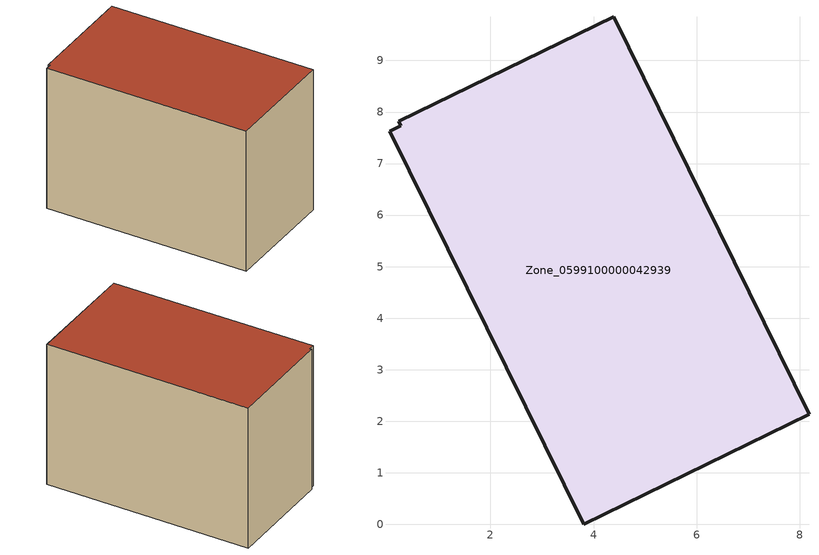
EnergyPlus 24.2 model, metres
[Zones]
Zone_0599100000042939
 floor ground (C_G): 0.04,7.63 0.26,7.74 0.22,7.82 4.39,9.85 8.18,2.13 3.81,0 z0
 wall outside (C_F): 8.18,2.13 4.39,9.85 0.22,7.82 0.26,7.74 0.04,7.63 3.81,0 8.18,2.13 z0:6.13
 roof outside (C_R): 0.26,7.74 0.04,7.63 3.81,0 8.18,2.13 4.39,9.85 0.22,7.82 z6.13
[BUILDING]
Pand.0599100000042939: North Axis=0; Terrain=City; Loads Convergence Tolerance Value=0.04; Temperature Convergence Tolerance Value=0.4; Solar Distribution=FullExterior; Maximum Number of Warmup Days=25; Minimum Number of Warmup Days=1
[Site:Location]
Rotterdam.The.Hague.AP_ZH_NLD Design_Conditions: Latitude=51.96; Longitude=4.45; Time Zone=1; Elevation=-4.5
[SITE:GROUNDTEMPERATURE:BUILDINGSURFACE]
18, 18, 18, 18, 18, 18, 18, 18, 18, 18, 18, 18
[MATERIAL] Thermal Absorptance=0.9; Solar Absorptance=0.7; Visible Absorptance=0.7
Name | Roughness | Thickness | Conductivity | Density | Specific Heat
G.TI.1946-1964 | MediumSmooth | 0.15 | 1 | 540 | 1210
F.TI.1946-1964 | Rough | 0.3 | 0.857143 | 1920 | 840
R.TI.1946-1964 | MediumRough | 0.2 | 0.277778 | 1500 | 1000
[CONSTRUCTION]
C_G: G.TI.1946-1964
C_F: F.TI.1946-1964
C_R: R.TI.1946-1964
[ZONE]
Zone_0599100000042939: Type=1; Multiplier=1; Ceiling Height=Autocalculate; Volume=Autocalculate; Floor Area=autocalculate; Part of Total Floor Area=Yes
[ZONEINFILTRATION:DESIGNFLOWRATE]
Infil_Zone_0599100000042939: Zone or ZoneList or Space or SpaceList=Zone_0599100000042939; Schedule=AlwaysOn; Design Flow Rate Calculation Method=Flow/Area; Flow Rate per Floor Area=0.003; Constant Term Coefficient=1; Temperature Term Coefficient=0; Velocity Term Coefficient=0; Velocity Squared Term Coefficient=0
[HVACTEMPLATE:ZONE:IDEALLOADSAIRSYSTEM]
Zone_0599100000042939: Maximum Heating Supply Air Temperature=50; Minimum Cooling Supply Air Temperature=13; Maximum Heating Supply Air Humidity Ratio=0.0156; Minimum Cooling Supply Air Humidity Ratio=0.0077; Heating Limit=NoLimit; Cooling Limit=NoLimit; Dehumidification Control Type=ConstantSensibleHeatRatio; Cooling Sensible Heat Ratio=0.7; Dehumidification Setpoint=60; Humidification Control Type=None; Humidification Setpoint=30; Outdoor Air Method=None; Outdoor Air Flow Rate per Person=0.00944; Outdoor Air Flow Rate per Zone Floor Area=0; Outdoor Air Flow Rate per Zone=0; Demand Controlled Ventilation Type=None; Outdoor Air Economizer Type=NoEconomizer; Heat Recovery Type=None; Sensible Heat Recovery Effectiveness=0.7; Latent Heat Recovery Effectiveness=0.65
[ZONECONTROL:THERMOSTAT]
ThermostatControl_Zone_0599100000042939: Zone or ZoneList=Zone_0599100000042939; Control Type Schedule=DualSetpointControlType; Control 1=Thermostat_Zone_0599100000042939; Temperature Difference Between Cutout And Setpoint=0
[THERMOSTATSETPOINT:DUALSETPOINT]
Thermostat_Zone_0599100000042939: Heating Setpoint Temperature Schedule=HeatingSetpoint_Zone_0599100000042939; Cooling Setpoint Temperature Schedule=CoolingSetpoint_Zone_0599100000042939
[SCHEDULE:COMPACT]
HeatingSetpoint_Zone_0599100000042939: Through: 12/31, For: AllDays, Until: 24:00, 21
CoolingSetpoint_Zone_0599100000042939: Through: 12/31, For: AllDays, Until: 24:00, 24
DualSetpointControlType: Through: 12/31, For: AllDays, Until: 24:00, 4
AlwaysOn: Through: 12/31, For: AllDays, Until: 24:00, 1
